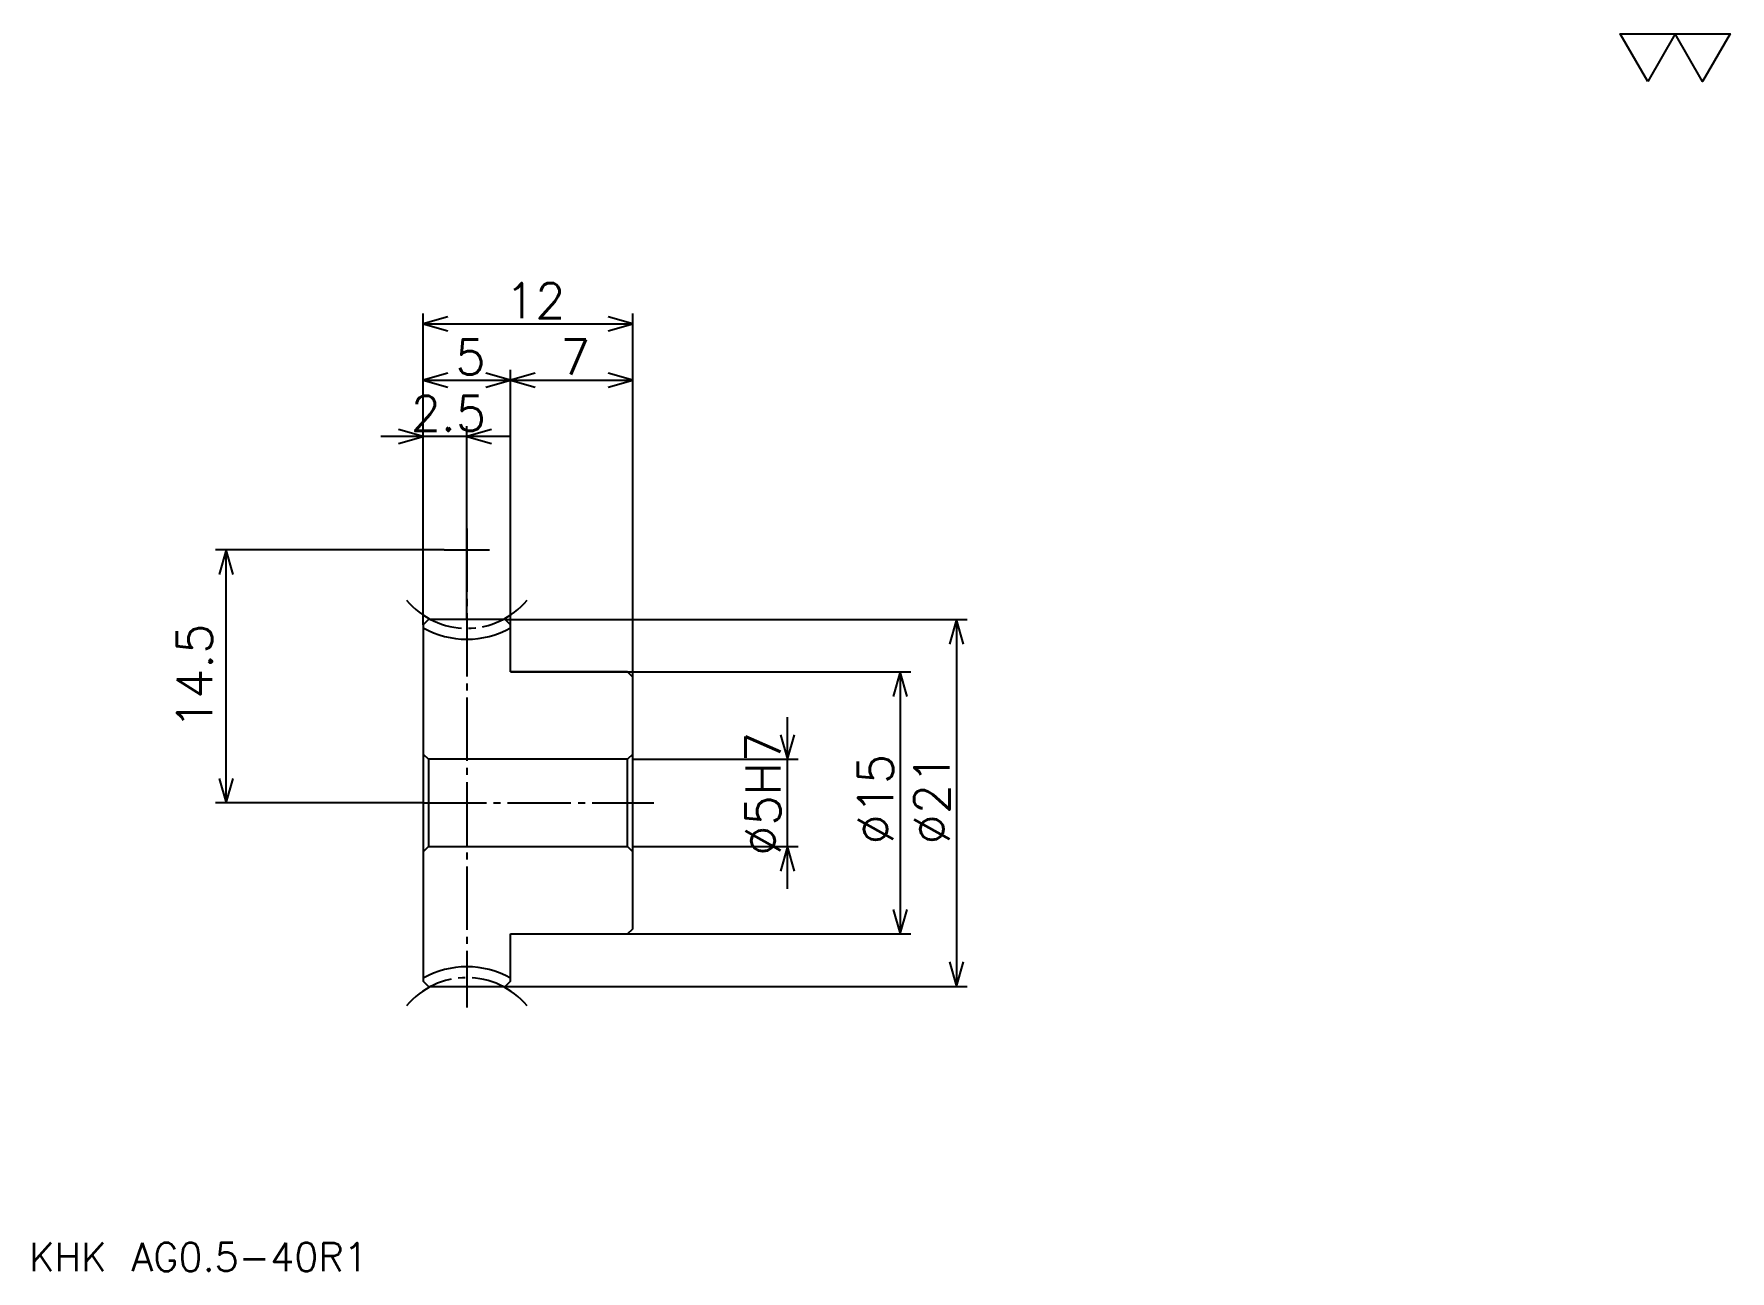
# Model space of a CAD drawing. Extents: x 4.3 to 101.4, y 4.4 to 75.3.
import ezdxf

# ---------------------------------------------------------------- set-up
doc = ezdxf.new("R2010")
doc.units = 0
doc.linetypes.add('DASHDOT', pattern=[4.835821, 3.626866, -0.402985, 0.402985, -0.402985])
doc.layers.get('0').update_dxf_attribs({"linetype": 'CONTINUOUS'})
doc.layers.add('DASHDOT', color=6, linetype='DASHDOT')
doc.styles.add('KANJI', font='TXT', dxfattribs={"bigfont": 'BIGFONT'})

msp = doc.modelspace()

# ---------------------------------------------------------------- linework, layer by layer
at = {"color": 5}
for p, q in [((26.597015, 41.731346), (26.597015, 59.261196)), ((38.597015, 41.731346), (38.597015, 59.261196)), ((26.597015, 58.656719), (38.597015, 58.656719)), ((26.597015, 55.432838), (31.597015, 55.432838)), ((31.597015, 41.731346), (31.597015, 56.037315)), ((31.597015, 55.432838), (38.597015, 55.432838)), ((29.097015, 41.731346), (29.097015, 52.813435)), ((31.514927, 52.208958), (24.179106, 52.208958)), ((27.805971, 45.731346), (14.708957, 45.731346)), ((15.313434, 31.231346), (15.313434, 45.731346)), ((26.597015, 41.431347), (26.597015, 41.731346)), ((31.297016, 41.731346), (38.597015, 41.731346)), ((31.597015, 41.431347), (31.597015, 41.731346)), ((38.597015, 41.731346), (57.738808, 41.731346)), ((38.597015, 38.431347), (38.597015, 41.731346)), ((57.134331, 41.731346), (57.134331, 20.731346)), ((31.597015, 38.731346), (38.597015, 38.731346)), ((38.597015, 38.731346), (54.514923, 38.731346)), ((53.910446, 38.731346), (53.910446, 23.731346)), ((47.462688, 26.313435), (47.462688, 36.149258)), ((38.597015, 33.731346), (48.067165, 33.731346)), ((26.597015, 31.231346), (14.708956, 31.231346)), ((38.597015, 28.731346), (48.067165, 28.731346)), ((31.597015, 23.731346), (38.597015, 23.731346)), ((38.597015, 23.731346), (54.514923, 23.731346)), ((31.297016, 20.731346), (38.597015, 20.731346)), ((38.597015, 20.731346), (57.738808, 20.731346))]:
    msp.add_line(p, q, dxfattribs=at)
at = {"color": 4}
for p, q in [((38.597015, 34.031345), (38.297016, 33.731346)), ((26.597015, 28.431347), (26.897015, 28.731346)), ((38.597015, 28.431347), (38.297016, 28.731346))]:
    msp.add_line(p, q, dxfattribs=at)
at = {"color": 7}
msp.add_lwpolyline([(96.716415, 72.537315), (95.144775, 75.261497), (101.431343, 75.261497), (99.859695, 72.537315), (98.288055, 75.261497), (96.716415, 72.537315)], dxfattribs=at)
at = {"color": 5}
for points in [[(28.007463, 59.059704), (26.597015, 58.656719), (28.007463, 58.253735)], [(37.186569, 58.253735), (38.597015, 58.656719), (37.186569, 59.059704)], [(28.007463, 55.835823), (26.597015, 55.432838), (28.007463, 55.029854)], [(30.186567, 55.029854), (31.597015, 55.432838), (30.186567, 55.835823)], [(33.007462, 55.835823), (31.597015, 55.432838), (33.007462, 55.029854)], [(37.186569, 55.029854), (38.597015, 55.432838), (37.186569, 55.835823)], [(25.186567, 51.805973), (26.597015, 52.208958), (25.186567, 52.611942)], [(30.507463, 52.611942), (29.097015, 52.208958), (30.507463, 51.805973)], [(15.716418, 44.3209), (15.313434, 45.731346), (14.910449, 44.3209)], [(57.537315, 40.3209), (57.134331, 41.731346), (56.731346, 40.3209)], [(54.313431, 37.3209), (53.910446, 38.731346), (53.507462, 37.3209)], [(47.059704, 35.141792), (47.462688, 33.731346), (47.865673, 35.141792)], [(14.910449, 32.641792), (15.313434, 31.231346), (15.716418, 32.641792)], [(47.865673, 27.320898), (47.462688, 28.731346), (47.059704, 27.320898)], [(53.507462, 25.141794), (53.910446, 23.731346), (54.313431, 25.141794)], [(56.731346, 22.141794), (57.134331, 20.731346), (57.537315, 22.141794)]]:
    msp.add_lwpolyline(points, dxfattribs=at)
at = {"color": 4}
for points in [[(29.097015, 41.731346), (26.897015, 41.731346), (26.597015, 41.431347), (26.597015, 28.431347)], [(31.597015, 38.731346), (31.597015, 41.431347), (31.297016, 41.731346), (29.097015, 41.731346)], [(31.597015, 23.731346), (38.297016, 23.731346), (38.597015, 24.031345), (38.597015, 38.431347), (38.297016, 38.731346), (31.597015, 38.731346)], [(26.597015, 34.031345), (26.897015, 33.731346), (26.897015, 28.731346), (38.297016, 28.731346), (38.297016, 33.731346), (26.897015, 33.731346)], [(26.597015, 28.431347), (26.597015, 21.031345), (26.897015, 20.731346), (29.097015, 20.731346)], [(29.097015, 20.731346), (31.297016, 20.731346), (31.597015, 21.031345), (31.597015, 23.731346)]]:
    msp.add_lwpolyline(points, dxfattribs=at)
for centre, start, end in [((29.097015, 45.731346), 240.80359599, 299.19640401), ((29.097015, 16.731346), 60.80359599, 119.19640401)]:
    msp.add_arc(centre, 5.125, start, end, dxfattribs=at)
at = {"layer": 'DASHDOT', "color": 7}
for p, q in [((29.097015, 46.9403), (29.097015, 19.522392)), ((27.805971, 45.731346), (30.38806, 45.731346)), ((26.597015, 31.231346), (39.805969, 31.231346))]:
    msp.add_line(p, q, dxfattribs=at)
for centre, start, end in [((29.097015, 45.731346), 219.99999447, 320.00000352), ((29.097015, 16.731346), 39.99999648, 140.00000553)]:
    msp.add_arc(centre, 4.5, start, end, dxfattribs=at)

# ---------------------------------------------------------------- texts
at = {"color": 7, "style": 'KANJI'}
for s, height, p in [('12', 2.014925, (31.287313, 58.979107)), ('5', 2.014925, (28.442165, 55.755226)), ('7', 2.014925, (34.442165, 55.755226)), ('2.5', 2.014925, (25.882463, 52.531345)), ('KHK AG0.5-40R1', 1.61194, (4.029851, 4.432836))]:
    msp.add_text(s, height=height, dxfattribs=at).set_placement(p)
for s, p in [('14.5', (14.507463, 35.458958)), ('%%c5H7', (47.059704, 28.208958)), ('%%c15', (53.507462, 28.863808)), ('%%c21', (56.731346, 28.863808))]:
    msp.add_text(s, height=2.014925, rotation=90, dxfattribs=at).set_placement(p)

doc.saveas('drawing.dxf')
